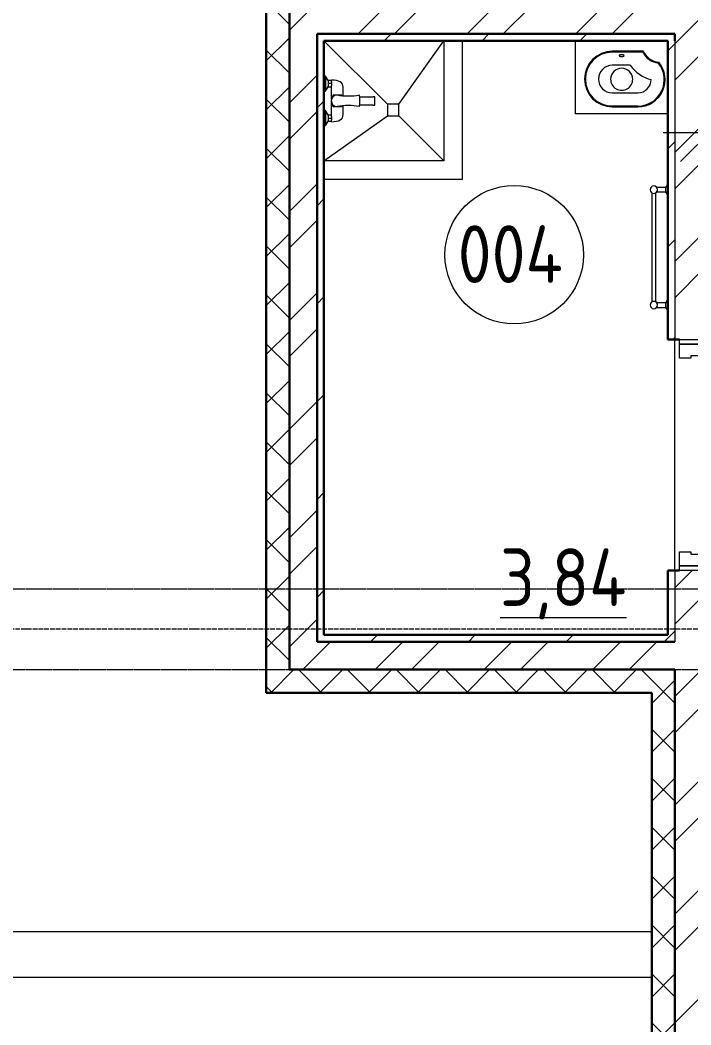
# Model space of a CAD drawing. Header units: millimetres. Extents: x -215207 to 92095, y -30385 to 123050.
# Drawn here: x -90483 to -87576, y 27295 to 31650 of the extents above; entities that cross this region are included whole.
import ezdxf

# ---------------------------------------------------------------- set-up
doc = ezdxf.new("R2010")
doc.units = ezdxf.units.MM
doc.linetypes.add('ADSK_Линия сетки', pattern=[25, 20, -2.5, 0, -2.5])
doc.linetypes.add('ADSK_Сверху', pattern=[4.5, 3, -1.5])
for name, color, linetype, lineweight in [('Двери', 7, 'Continuous', 9), ('Каркас_Импост', 7, 'Continuous', 9), ('Марки помещений', 7, 'Continuous', 20), ('Монтажный зазор', 7, 'Continuous', 9), ('Обобщенные модели', 7, 'Continuous', 20), ('Оси', 7, 'Continuous', 9), ('Панель', 7, 'Continuous', 30), ('Перекрытия', 7, 'Continuous', 18), ('Сантехнические приборы', 251, 'Continuous', 0), ('Сверху', 7, 'ADSK_Сверху', 9), ('Стены', 7, 'Continuous', 18), ('Стены разрез', 7, 'Continuous', 30), ('Стены штриховка', 7, 'Continuous', 9)]:
    doc.layers.add(name, color=color, linetype=linetype, lineweight=lineweight)
doc.layers.add('тх размеры розетки', color=7, linetype='Continuous', true_color=0xe91640)
doc.styles.add('GOST Common_3', font='GOST_Common.ttf', dxfattribs={"width": 0.9, "height": 2.5})
doc.styles.add('ГОСТ 2.304', font='CS_Gost2304.shx')
doc.dimstyles.new('СПДС', dxfattribs={"dimscale": 100, "dimtxt": 2.5, "dimasz": 2.5, "dimexe": 2, "dimexo": 0.625, "dimgap": 1, "dimtad": 1, "dimdec": 0, "dimtxsty": 'ГОСТ 2.304', "dimblk": 'OBLIQUE', "dimblk1": 'OBLIQUE', "dimblk2": 'OBLIQUE', "dimcen": 2.5, "dimdle": 2, "dimadec": 0, "dimazin": 2, "dimtfac": 0.75, "dimtdec": 4, "dimtmove": 1, "dimatfit": 3, "dimfxl": 0, "dimtolj": 1, "dimarcsym": 0})
pattern_1 = [(45, (-106999.95, 7949.98), (-235.7317, 235.7317), []), (45, (-106842.8, 7949.98), (-235.7317, 235.7317), [])]
pattern_2 = [(45, (-106999.95, 7949.98), (-212.132, 212.132), [])]
pattern_3 = [(45, (-106999.95, 7949.98), (-106.066, 106.066), []), (135, (-106999.95, 7949.98), (-106.066, -106.066), [])]

# ---------------------------------------------------------------- blocks, each defined once
blk = doc.blocks.new('AC_Дверь_Однопольная_Деревянная - Дв-9_1_2200х1000_Пр_Подвал_ПВХ-4936332-План подвала смеж')
at = {"layer": 'Каркас_Импост'}
for p, q in [((-480, 60), (-430, 60)), ((-480, -40), (-480, 60)), ((-430, 60), (-430, 10)), ((430, 60), (480, 60)), ((430, 10), (430, 60)), ((480, 60), (480, -40)), ((-430, 10), (-420, 10)), ((-420, 10), (-420, -40)), ((420, 10), (430, 10)), ((420, -40), (420, 10)), ((-420, -40), (-480, -40)), ((480, -40), (420, -40))]:
    blk.add_line(p, q, dxfattribs=at)
at = {"layer": 'Монтажный зазор'}
for p, q in [((-500, 60), (-480, 60)), ((-500, -40), (-500, 60)), ((-480, 60), (-480, -40)), ((480, 60), (500, 60)), ((480, -40), (480, 60)), ((500, 60), (500, -40)), ((-480, -40), (-500, -40)), ((500, -40), (480, -40))]:
    blk.add_line(p, q, dxfattribs=at)
at = {"layer": 'Панель'}
for p, q in [((-430, 920), (-380, 920)), ((-430, 60), (-430, 920)), ((-380, 920), (-380, 60)), ((-380, 60), (-430, 60))]:
    blk.add_line(p, q, dxfattribs=at)
at = {"layer": 'Панель', "lineweight": 9}
blk.add_arc((-430, 60), 860, 0, 90, dxfattribs=at)
blk = doc.blocks.new('ADSK_Полотенцесушитель_Лесенка_Нижнее подключение - 500х600-6287578-План подвала смеж')
at = {"layer": 'Сантехнические приборы'}
for p, q in [((-525, 61), (-510, 51)), ((-525, 61), (-510, 51)), ((-510, 51), (-510, 12.5)), ((-510, 51), (-490, 51)), ((-490, 51), (-475, 61)), ((-490, 12.5), (-490, 51)), ((-25, 61), (-10, 51)), ((-25, 61), (-10, 51)), ((-10, 51), (-10, 12.5)), ((-10, 51), (10, 51)), ((10, 51), (25, 61)), ((10, 12.5), (10, 51)), ((-13.1, 9), (-487.4, 9)), ((-487.4, -9), (-12.6, -9))]:
    blk.add_line(p, q, dxfattribs=at)
for centre, start, end in [((-500, 0), 0, 180), ((-500, 0), 180, 360), ((0, 0), 360, 180), ((0, 0), 180, 360)]:
    blk.add_arc(centre, 16, start, end, dxfattribs=at)
for points, knots in [([(-505.1, 15.2), (-505.8, 14.9), (-506.7, 14.6), (-507.5, 14.1), (-508.1, 13.8), (-508.7, 13.5), (-509.1, 13.2), (-509.3, 13), (-509.5, 12.9), (-509.7, 12.7), (-509.9, 12.6), (-510, 12.5), (-510, 12.5)], [0.6666667, 0.6666667, 0.6666667, 0.6666667, 0.75, 0.7708333, 0.7916667, 0.8333333, 0.875, 0.8854167, 0.8958333, 0.9166667, 0.9583333, 1, 1, 1, 1]), ([(-490.6, 13), (-490.7, 13), (-490.9, 13.2), (-491.3, 13.5), (-491.8, 13.8), (-492.8, 14.3), (-494.4, 15), (-496.5, 15.6), (-498.1, 15.9), (-499.2, 16), (-499.8, 16)], [0.1111111, 0.1111111, 0.1111111, 0.1111111, 0.1388889, 0.1666667, 0.1944444, 0.2222222, 0.3333333, 0.3888889, 0.4444444, 0.4925448, 0.4925448, 0.4925448, 0.4925448]), ([(-5.1, 15.2), (-5.8, 14.9), (-6.7, 14.6), (-7.5, 14.1), (-8.1, 13.8), (-8.7, 13.5), (-9.1, 13.2), (-9.3, 13), (-9.5, 12.9), (-9.7, 12.7), (-9.9, 12.6), (-10, 12.5), (-10, 12.5)], [0.6666667, 0.6666667, 0.6666667, 0.6666667, 0.75, 0.7708333, 0.7916667, 0.8333333, 0.875, 0.8854167, 0.8958333, 0.9166667, 0.9583333, 1, 1, 1, 1]), ([(10, 12.5), (10, 12.5), (9.9, 12.6), (9.6, 12.8), (9.4, 13), (9.1, 13.2), (8.7, 13.5), (8.2, 13.8), (7.2, 14.3), (5.6, 15), (3.5, 15.6), (1.9, 15.9), (0.9, 16), (0.4, 16)], [0, 0, 0, 0, 0.0555556, 0.0833333, 0.1111111, 0.1388889, 0.1666667, 0.1944444, 0.2222222, 0.3333333, 0.3888889, 0.4444444, 0.4884465, 0.4884465, 0.4884465, 0.4884465])]:
    blk.add_open_spline(points, degree=3, knots=knots, dxfattribs=at)
for points in [[(-501.8, 15.9), (-502.4, 15.8), (-502.9, 15.7), (-503.5, 15.6)], [(-1.8, 15.9), (-2.4, 15.8), (-2.9, 15.7), (-3.5, 15.6)]]:
    blk.add_open_spline(points, degree=3, dxfattribs=at)
blk = doc.blocks.new('Семейство1 - Душевой поддон - строй исполнение-6726021-План подвала смеж')
at = {"layer": 'Обобщенные модели'}
for p, q in [((0, 0), (275, -275)), ((325, -275), (520, 0)), ((520, 0), (520, -520)), ((600, -600), (600, 0)), ((325, -275), (275, -275)), ((275, -275), (275, -325)), ((325, -325), (325, -275)), ((0, -520), (275, -325)), ((275, -325), (325, -325)), ((520, -520), (325, -325)), ((520, -520), (0, -520)), ((0, -600), (600, -600))]:
    blk.add_line(p, q, dxfattribs=at)
blk = doc.blocks.new('ПрофСан_ПСМ-200-1 - PSM-200-1-V22-План подвала смеж')
at = {"layer": 'Обобщенные модели', "lineweight": 9}
for centre, radius, start, end in [((0.5, -56.5), 24.9, 360, 180), ((-296.8, -105.1), 276.6, 349.8828, 10.1172), ((297.7, -105.1), 276.6, 169.8828, 190.1172), ((0.5, 30.7), 186, 262.307, 277.693)]:
    blk.add_arc(centre, radius, start, end, dxfattribs=at)
for points, knots in [([(-18.8, -40.7), (-19.1, -41.1), (-19.6, -41.7), (-20.1, -42.4), (-20.3, -42.7)], [0.57142857, 0.57142857, 0.57142857, 0.57142857, 0.60714286, 0.63719083, 0.63719083, 0.63719083, 0.63719083]), ([(-13.2, -35.6), (-13.4, -35.8), (-13.9, -36.1), (-14.5, -36.6), (-15.1, -37), (-15.6, -37.4), (-16, -37.8), (-16.2, -38), (-16.3, -38.1)], [0.365798, 0.365798, 0.365798, 0.365798, 0.3928571, 0.4107143, 0.4285714, 0.4464286, 0.4642857, 0.4733784, 0.4733784, 0.4733784, 0.4733784]), ([(-7.4, -32.8), (-7.6, -32.9), (-8.3, -33.1), (-9.1, -33.5), (-9.9, -33.8), (-10.3, -34), (-10.6, -34.1)], [0.1967317, 0.1967317, 0.1967317, 0.1967317, 0.21428571, 0.25, 0.26785714, 0.28571429, 0.28571429, 0.28571429, 0.28571429]), ([(0.5, -31.6), (-0.5, -31.6), (-2, -31.7), (-3.9, -31.9), (-4.9, -32.1), (-5.3, -32.2)], [0, 0, 0, 0, 0.0714286, 0.1071429, 0.1428571, 0.1428571, 0.1428571, 0.1428571]), ([(6.2, -32.2), (5.8, -32.1), (4.8, -31.9), (2.9, -31.7), (1.5, -31.6), (0.5, -31.6)], [0.8571429, 0.8571429, 0.8571429, 0.8571429, 0.8928571, 0.9285714, 1, 1, 1, 1]), ([(11.5, -34.1), (11.3, -34), (10.8, -33.8), (10, -33.5), (9.2, -33.1), (8.5, -32.9), (8.3, -32.8)], [0.71428571, 0.71428571, 0.71428571, 0.71428571, 0.73214286, 0.75, 0.78571429, 0.8032683, 0.8032683, 0.8032683, 0.8032683]), ([(17.2, -38.1), (17.2, -38), (16.7, -37.6), (16.2, -37.1), (15.4, -36.6), (14.8, -36.1), (14.4, -35.8), (14.1, -35.6)], [0.5266216, 0.5266216, 0.5266216, 0.5266216, 0.5357143, 0.5714286, 0.5892857, 0.6071429, 0.634202, 0.634202, 0.634202, 0.634202]), ([(21.2, -42.7), (21, -42.4), (20.5, -41.7), (20, -41.1), (19.8, -40.7)], [0.36519087, 0.36519087, 0.36519087, 0.36519087, 0.39285714, 0.42857143, 0.42857143, 0.42857143, 0.42857143]), ([(-21.8, -45.3), (-22, -45.7), (-22.4, -46.6), (-22.8, -47.7), (-23.1, -48.3), (-23.1, -48.5)], [0.71428571, 0.71428571, 0.71428571, 0.71428571, 0.75, 0.78571429, 0.80227909, 0.80227909, 0.80227909, 0.80227909]), ([(24.1, -48.5), (24, -48.3), (23.8, -47.7), (23.3, -46.6), (22.9, -45.7), (22.7, -45.3)], [0.19772091, 0.19772091, 0.19772091, 0.19772091, 0.21428571, 0.25, 0.28571429, 0.28571429, 0.28571429, 0.28571429])]:
    blk.add_open_spline(points, degree=3, knots=knots, dxfattribs=at)
for points in [[(-23.8, -50.6), (-24.2, -52.5), (-24.4, -54.5), (-24.4, -56.5)], [(25.4, -56.5), (25.4, -54.5), (25.1, -52.5), (24.7, -50.6)]]:
    blk.add_open_spline(points, degree=3, dxfattribs=at)
at = {"layer": 'Сантехнические приборы'}
for p, q in [((-107.5, 0), (-107.5, -6.4)), ((-107.5, -6.4), (-87, -20)), ((-42.5, -6.4), (-107.5, -6.4)), ((-90.2, -33), (-82.9, -33)), ((-90, -20), (-75, -20)), ((-90, -33), (-90, -20)), ((-75, -33), (-82.9, -33)), ((-75, -20), (-60, -20)), ((-75, -20), (-75, -33)), ((-67.1, -33), (-75, -33)), ((-67.1, -33), (-19.2, -33)), ((-63, -20), (-42.5, -6.4)), ((-60, -20), (-60, -33)), ((-42.5, -6.4), (-42.5, 0)), ((-25.9, -74.7), (-25.9, -40.6)), ((-25.9, -40.6), (-24, -53.3)), ((-19.2, -38.3), (-19.2, -33)), ((-19.2, -33), (-7.4, -33)), ((8.3, -33), (18, -33)), ((18, -33), (18, -37.3)), ((18, -33), (67.1, -33)), ((24.6, -50.9), (26.5, -40.6)), ((26.5, -40.6), (26.5, -74.7)), ((42.5, 0), (42.5, -6.3)), ((42.5, -6.3), (63, -20)), ((107.5, -6.3), (42.5, -6.3)), ((60, -20), (75, -20)), ((60, -33), (60, -20)), ((60, -33), (60, -33)), ((75, -33), (67.1, -33)), ((75, -20), (90, -20)), ((75, -33), (75, -20)), ((82.9, -33), (75, -33)), ((82.9, -33), (89.9, -33)), ((87, -20), (107.5, -6.3)), ((90, -20), (90, -33)), ((107.5, -6.3), (107.5, 0)), ((-59.4, -83.2), (-22.1, -83.2)), ((-25.9, -74.7), (-24.1, -60.9)), ((23, -83.2), (59.1, -83.2)), ((26.5, -74.7), (24.7, -63.9)), ((-19.2, -212.8), (-19.2, -154)), ((18, -154.1), (18, -212.8)), ((-19.2, -212.8), (-19.2, -220)), ((18, -220), (18, -212.8)), ((-19.2, -220), (18, -220))]:
    blk.add_line(p, q, dxfattribs=at)
for points in [[(-90.2, -33), (-90.2, -66.5), (-79.9, -83.2), (-59.4, -83.2)], [(-25.9, -40.6), (-24.9, -39.9), (-22.6, -38.7), (-20.3, -37.6), (-19.2, -37.1)], [(-19.2, -38.3), (-17.1, -37.1), (-14.9, -36.1), (-12.6, -35.3)], [(14.3, -35.7), (15.5, -36.2), (16.7, -36.7), (18, -37.3)], [(18, -36.3), (19.5, -36.9), (22.5, -38.2), (25.2, -39.8), (26.5, -40.6)], [(59.1, -83.2), (79.6, -83.2), (89.9, -66.5), (89.9, -33)], [(-22.6, -76.6), (-23.8, -76), (-24.9, -75.3), (-25.9, -74.7)], [(26.5, -74.7), (25.6, -75.2), (24.6, -75.8), (23.6, -76.3)]]:
    blk.add_open_spline(points, degree=3, dxfattribs=at)
blk = doc.blocks.new('Compact wall-hung vitreous china basin - Meridian - Roca -   327249xx0 - White - Meridian - Roca-V24-План подвала смеж')
at = {"layer": 'Сантехнические приборы'}
for p, q in [((-75, 331), (325, 331)), ((325, 331), (325, 15)), ((165.7, 300.7), (54.3, 300.7)), ((165.7, 297.2), (54.3, 297.2)), ((165.7, 240.1), (54.3, 240.1)), ((87.8, 121), (165.7, 121)), ((30.6, 60.3), (165.7, 60.3)), ((32.8, 63.8), (165.7, 63.8))]:
    blk.add_line(p, q, dxfattribs=at)
for centre, radius, start, end in [((54.3, 183.2), 117.6, 90, 220.0162), ((54.3, 183.2), 114.1, 90, 219.3017), ((165.7, 180.5), 120.2, 270, 90), ((165.7, 180.5), 116.7, 270, 90), ((54.3, 183.2), 56.9, 90, 180.1375), ((125, 181.3), 48, 360, 180), ((165.7, 180.5), 59.6, 270, 90), ((-42.6, 27.8), 160.3, 35.5409, 75.5412), ((125, 181.3), 48, 180, 360), ((-42.6, 27.8), 80.1, 23.9757, 85.0531), ((-42.6, 27.8), 83.6, 25.5429, 84.0416)]:
    blk.add_arc(centre, radius, start, end, dxfattribs=at)
for centre, start_param, end_param in [((125, 78.9), 6.212189, 9.495774), ((125, 77.9), 6.212911, 9.348629), ((125, 78.4), 3.217742, 6.354181)]:
    blk.add_ellipse(centre, major_axis=(10.2, 0), ratio=0.358368, start_param=start_param, end_param=end_param, dxfattribs=at)
blk = doc.blocks.new('ADSK_Марка_Помещение_ОдноЗначение_Номер - Номер-462100-План подвала смеж')
at = {"layer": 'Марки помещений'}
blk.add_circle((0, 0), 3, dxfattribs=at)
blk = doc.blocks.new('_Oblique')
at = {"color": 0, "linetype": 'ByBlock', "lineweight": -2}
blk.add_line((-0.5, -0.5), (0.5, 0.5), dxfattribs=at)
blk = doc.blocks.new('*D3559')
at = {"layer": 'Defpoints', "color": 0, "ltscale": 100, "transparency": 16777216}
for p in [(-87495.9, 31740.2), (-87017.1, 31740.2), (-87017.1, 31162.4)]:
    blk.add_point(p, dxfattribs=at)
at = {"layer": 'тх размеры розетки', "color": 0, "lineweight": 9, "ltscale": 100, "transparency": 16777216}
for p, q in [((-87495.9, 31677.7), (-87495.9, 30962.4)), ((-87017.1, 31677.7), (-87017.1, 30962.4)), ((-87695.9, 31162.4), (-86817.1, 31162.4)), ((-87256.5, 31162.4), (-87039, 30437.4)), ((-87039, 30437.4), (-86332.8, 30437.4))]:
    blk.add_line(p, q, dxfattribs=at)
at = {"layer": 'тх размеры розетки', "color": 0, "lineweight": 9, "ltscale": 100, "transparency": 16777216, "xscale": 250, "yscale": 250, "zscale": 250, "rotation": 180}
blk.add_blockref('_Oblique', (-87495.9, 31162.4), dxfattribs=at)
at = {"layer": 'тх размеры розетки', "color": 0, "lineweight": 9, "ltscale": 100, "transparency": 16777216, "xscale": 250, "yscale": 250, "zscale": 250}
blk.add_blockref('_Oblique', (-87017.1, 31162.4), dxfattribs=at)
at = {"layer": 'тх размеры розетки', "color": 0, "ltscale": 100, "transparency": 16777216, "insert": (-86685.9, 30662.4), "char_height": 250, "attachment_point": 5, "style": 'ГОСТ 2.304', "bg_fill": 3, "box_fill_scale": 1.1, "bg_fill_color": 256, "bg_fill_true_color": 13158600, "bg_fill_transparency": 0}
blk.add_mtext('\\A1;480', dxfattribs=at)

msp = doc.modelspace()

# ---------------------------------------------------------------- hatches: boundary and pattern name
at = {"layer": 'Стены разрез', "lineweight": 9}
h = msp.add_hatch(dxfattribs=at)
h.set_pattern_fill('FP_2', color=256, style=0, pattern_type=2)
h.set_pattern_definition(pattern_1)
h.paths.add_polyline_path([(-87525.9, 24385.2), (-87525.9, 29265.2), (-87645.9, 29265.2), (-87645.9, 24385.2)])
h.paths.add_polyline_path([(-87625.9, 30265.2), (-87525.9, 30265.2), (-87525.9, 31590.2), (-87645.9, 31590.2), (-87645.9, 30265.2)])
h.paths.add_polyline_path([(-87525.9, 31710.2), (-87525.9, 34710.2), (-87645.9, 34710.2), (-87645.9, 31710.2)])
h = msp.add_hatch(dxfattribs=at)
h.set_pattern_fill('FP_7', color=256, style=0, pattern_type=2)
h.set_pattern_definition(pattern_3)
h.paths.add_polyline_path([(-89315.9, 28835.2), (-89315.9, 31810.2), (-89415.9, 31810.2), (-89415.9, 28835.2)])
h = msp.add_hatch(dxfattribs=at)
h.set_pattern_fill('FP_2', color=256, style=0, pattern_type=2)
h.set_pattern_definition(pattern_1)
h.paths.add_polyline_path([(-89195.9, 28835.2), (-89195.9, 31710.2), (-89315.9, 31710.2), (-89315.9, 28835.2)])
h = msp.add_hatch(dxfattribs=at)
h.set_pattern_fill('FP_2', color=256, style=0, pattern_type=2)
h.set_pattern_definition(pattern_1)
h.paths.add_polyline_path([(-87495.9, 31590.2), (-85685.9, 31590.2), (-85685.9, 31710.2), (-89195.9, 31710.2), (-89195.9, 31590.2), (-87525.9, 31590.2)])
h.paths.add_polyline_path([(-84333.8, 31590.2), (-84155.9, 31590.2), (-84155.9, 31710.2), (-84535.9, 31710.2), (-84535.9, 31590.2)])
h = msp.add_hatch(dxfattribs=at)
h.set_pattern_fill('FP_22', color=256, style=0, pattern_type=2)
h.set_pattern_definition(pattern_2)
h.paths.add_polyline_path([(-87675.9, 31560.2), (-87645.9, 31560.2), (-87645.9, 31590.2), (-89195.9, 31590.2), (-89195.9, 31560.2), (-88856.3, 31560.2)])
h = msp.add_hatch(dxfattribs=at)
h.set_pattern_fill('FP_22', color=256, style=0, pattern_type=2)
h.set_pattern_definition(pattern_2)
h.paths.add_polyline_path([(-89165.9, 28985.2), (-89165.9, 31560.2), (-89195.9, 31560.2), (-89195.9, 28985.2)])
h = msp.add_hatch(dxfattribs=at)
h.set_pattern_fill('FP_22', color=256, style=0, pattern_type=2)
h.set_pattern_definition(pattern_2)
h.paths.add_polyline_path([(-87645.9, 28955.2), (-87645.9, 29265.2), (-87675.9, 29265.2), (-87675.9, 28955.2)])
h.paths.add_polyline_path([(-87675.9, 30265.2), (-87645.9, 30265.2), (-87645.9, 31560.2), (-87675.9, 31560.2), (-87675.9, 30325.3)])
h = msp.add_hatch(dxfattribs=at)
h.set_pattern_fill('FP_22', color=256, style=0, pattern_type=2)
h.set_pattern_definition(pattern_2)
h.paths.add_polyline_path([(-87675.9, 28955.2), (-87675.9, 28985.2), (-89195.9, 28985.2), (-89195.9, 28955.2), (-88856.3, 28955.2)])
h = msp.add_hatch(dxfattribs=at)
h.set_pattern_fill('FP_2', color=256, style=0, pattern_type=2)
h.set_pattern_definition(pattern_1)
h.paths.add_polyline_path([(-89195.9, 28835.2), (-87645.9, 28835.2), (-87645.9, 28955.2), (-89195.9, 28955.2)])
h = msp.add_hatch(dxfattribs=at)
h.set_pattern_fill('FP_7', color=256, style=0, pattern_type=2)
h.set_pattern_definition(pattern_3)
h.paths.add_polyline_path([(-88856.3, 28735.2), (-87745.9, 28735.2), (-87745.9, 28835.2), (-89415.9, 28835.2), (-89415.9, 28735.2)])
h = msp.add_hatch(dxfattribs=at)
h.set_pattern_fill('FP_7', color=256, style=0, pattern_type=2)
h.set_pattern_definition(pattern_3)
h.paths.add_polyline_path([(-87645.9, 24385.2), (-87645.9, 28835.2), (-87745.9, 28835.2), (-87745.9, 24385.2)])

# ---------------------------------------------------------------- linework, layer by layer
at = {"layer": 'Оси', "linetype": 'ADSK_Линия сетки'}
msp.add_line((-76653.1, 29010.2), (-94570, 29010.2), dxfattribs=at)
at = {"layer": 'Перекрытия', "color": 49, "true_color": 0x464646}
for p, q in [((-87645.9, 29265.2), (-87645.9, 30265.2)), ((-103095.9, 27700.2), (-87745.9, 27700.2))]:
    msp.add_line(p, q, dxfattribs=at)
at = {"layer": 'Сверху'}
for p, q in [((-103095.9, 29185.2), (-82630.9, 29185.2)), ((-103095.9, 28835.2), (-82630.9, 28835.2))]:
    msp.add_line(p, q, dxfattribs=at)
at = {"layer": 'Стены'}
msp.add_line((-87745.9, 27500.2), (-103095.9, 27500.2), dxfattribs=at)
at = {"layer": 'Стены разрез'}
for p, q in [((-89415.9, 31810.2), (-89415.9, 28735.2)), ((-89315.9, 31710.2), (-89315.9, 28835.2)), ((-89195.9, 31590.2), (-87645.9, 31590.2)), ((-89195.9, 28955.2), (-89195.9, 31590.2)), ((-87645.9, 31590.2), (-87645.9, 31560.2)), ((-89165.9, 31560.2), (-87675.9, 31560.2)), ((-89165.9, 28985.2), (-89165.9, 31560.2)), ((-87675.9, 31560.2), (-87675.9, 30265.2)), ((-87675.9, 30265.2), (-87625.9, 30265.2)), ((-87675.9, 29265.2), (-87675.9, 28985.2)), ((-87625.9, 29265.2), (-87675.9, 29265.2)), ((-87675.9, 28985.2), (-89165.9, 28985.2)), ((-87645.9, 28955.2), (-89195.9, 28955.2)), ((-89315.9, 28835.2), (-87645.9, 28835.2)), ((-87645.9, 28835.2), (-87645.9, 24385.2)), ((-89415.9, 28735.2), (-87745.9, 28735.2)), ((-87745.9, 28735.2), (-87745.9, 24285.2))]:
    msp.add_line(p, q, dxfattribs=at)
at = {"layer": 'Стены штриховка'}
for p, q in [((-87645.9, 31560.2), (-87645.9, 30265.2)), ((-87645.9, 29265.2), (-87645.9, 28955.2))]:
    msp.add_line(p, q, dxfattribs=at)

# ---------------------------------------------------------------- block references
at = {"layer": 'Двери', "rotation": 269.9999999999999}
msp.add_blockref('AC_Дверь_Однопольная_Деревянная - Дв-9_1_2200х1000_Пр_Подвал_ПВХ-4936332-План подвала смеж', (-87585.9, 29765.2), dxfattribs=at)
at = {"layer": 'Марки помещений', "xscale": 99.99999999999993, "yscale": 99.99999999999993, "zscale": 99.99999999999993}
msp.add_blockref('ADSK_Марка_Помещение_ОдноЗначение_Номер - Номер-462100-План подвала смеж', (-88341.7, 30633.1), dxfattribs=at)
at = {"layer": 'Обобщенные модели'}
msp.add_blockref('Семейство1 - Душевой поддон - строй исполнение-6726021-План подвала смеж', (-89165.9, 31560.2), dxfattribs=at)
at = {"layer": 'Сантехнические приборы'}
for name, p, rotation in [('Compact wall-hung vitreous china basin - Meridian - Roca -   327249xx0 - White - Meridian - Roca-V24-План подвала смеж', (-87750.9, 31575.2), 180), ('ПрофСан_ПСМ-200-1 - PSM-200-1-V22-План подвала смеж', (-89165.9, 31300.2), 90), ('ADSK_Полотенцесушитель_Лесенка_Нижнее подключение - 500х600-6287578-План подвала смеж', (-87736.9, 30415.2), 269.9999999999996)]:
    msp.add_blockref(name, p, dxfattribs=dict(at, rotation=rotation))

# ---------------------------------------------------------------- texts
at = {"layer": 'Марки помещений', "lineweight": 9, "char_height": 250, "attachment_point": 1, "style": 'GOST Common_3'}
for s, insert, width in [('004', (-88586.5, 30760.9), 606.076), ('\\L3,84', (-88403.1, 29360.6), 699.873)]:
    msp.add_mtext(s, dxfattribs=dict(at, insert=insert, width=width))

# ---------------------------------------------------------------- next in the draw order: dimensions: what is measured, and where the dimension line sits
at = {"layer": 'тх размеры розетки', "ltscale": 100}
dim = msp.add_linear_dim(base=(-87017.1, 31162.4), p1=(-87495.9, 31740.2), p2=(-87017.1, 31740.2), dimstyle='СПДС', override={"dimrnd": 10, "dimtfillclr": 7, "dimlwd": 9, "dimlwe": 9}, dxfattribs=at)
dim.commit()
dim.dimension.update_dxf_attribs({"geometry": '*D3559', "text_midpoint": (-86939, 30662.4)})

doc.saveas('drawing.dxf')
